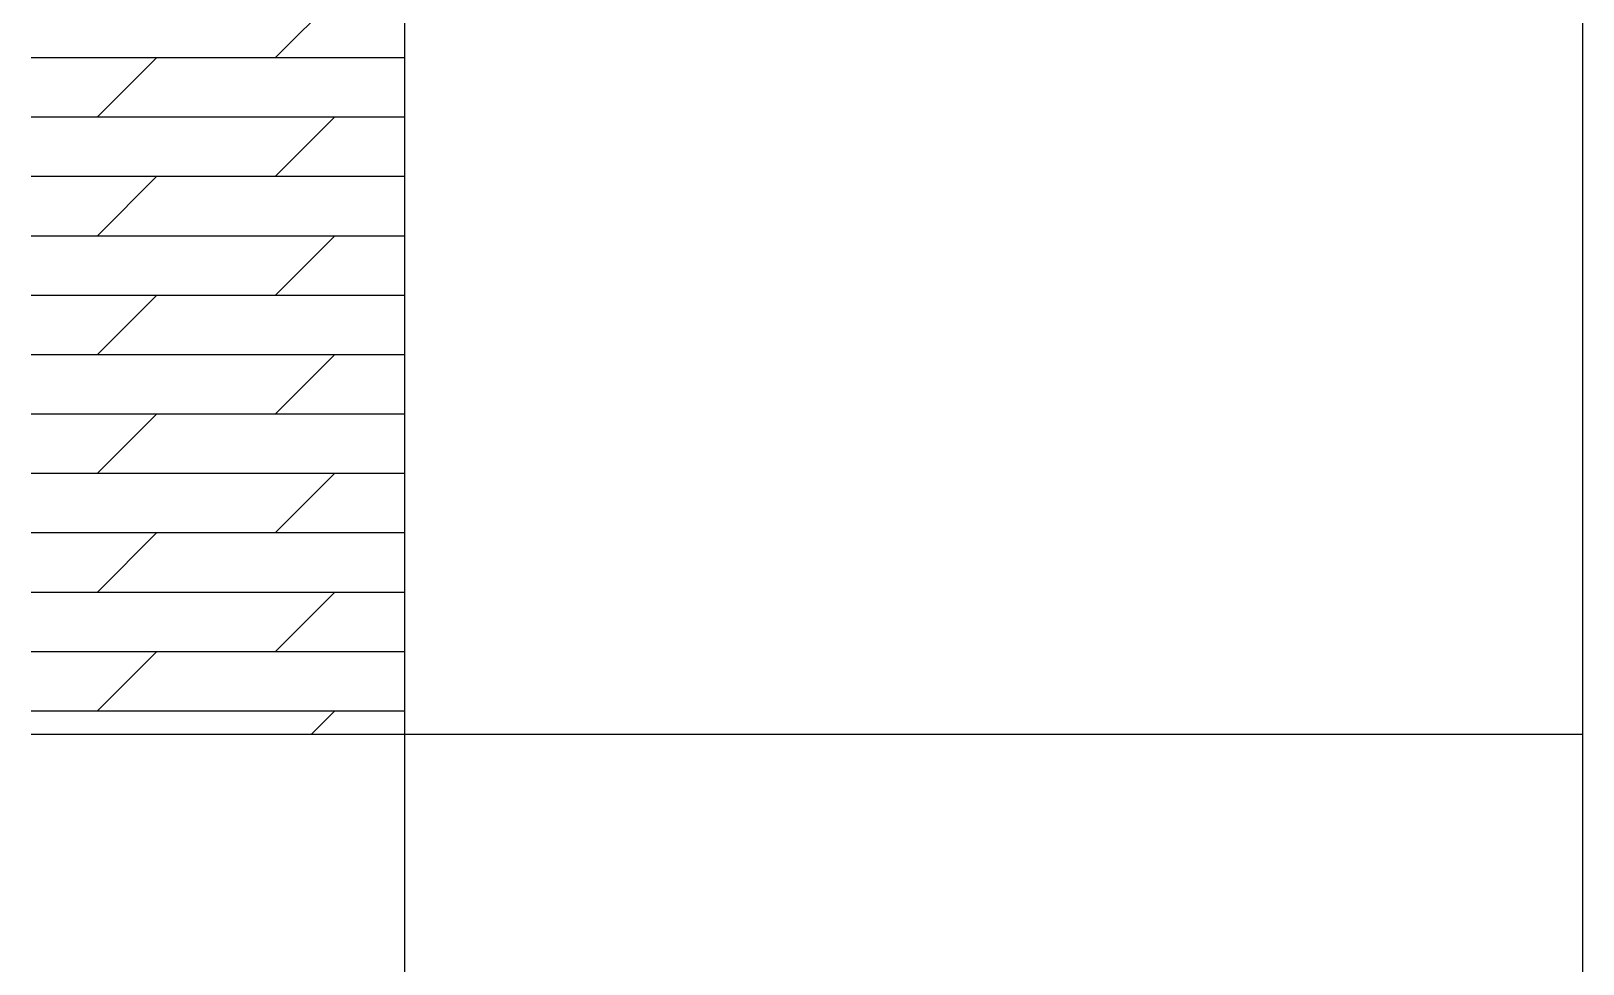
# Model space of a CAD drawing. Header units: millimetres. Extents: x 1264 to 9491, y 619 to 916.
# Drawn here: x 5593.3 to 5653.4, y 654.9 to 691 of the extents above; entities that cross this region are included whole.
import ezdxf

# ---------------------------------------------------------------- set-up
doc = ezdxf.new("R2010")
doc.units = ezdxf.units.MM

msp = doc.modelspace()

# ---------------------------------------------------------------- hatches: boundary and pattern name
at = {"linetype": 'Continuous'}
h = msp.add_hatch(dxfattribs=at)
h.set_pattern_fill('GKNHY1', scale=0.5, style=0, pattern_type=2)
h.set_pattern_definition([(0, (0, 0), (0, 2.3), []), (45, (0, 0), (4e-16, 4.5999997), [3.252691, -6.5053825])])
h.paths.add_polyline_path([(5593.329, 663.792), (5607.814, 663.792), (5607.814, 780.892), (5593.329, 780.892)])

# ---------------------------------------------------------------- linework, layer by layer
at = {"color": 0}
for points in [[(5607.814, 635.892), (5607.814, 819.892)], [(5607.814, 635.892), (5607.814, 819.892)], [(5653.444, 635.892), (5653.444, 819.892)], [(5653.444, 635.892), (5653.444, 819.892)], [(5607.814, 663.792), (5607.814, 780.892)], [(5653.444, 663.792), (5653.444, 780.892)], [(5607.814, 663.792), (5653.444, 663.792)]]:
    msp.add_lwpolyline(points, dxfattribs=at)
at = {"color": 7, "flags": 128}
msp.add_lwpolyline([(5593.329, 663.792), (5607.814, 663.792)], dxfattribs=at)

doc.saveas('drawing.dxf')
